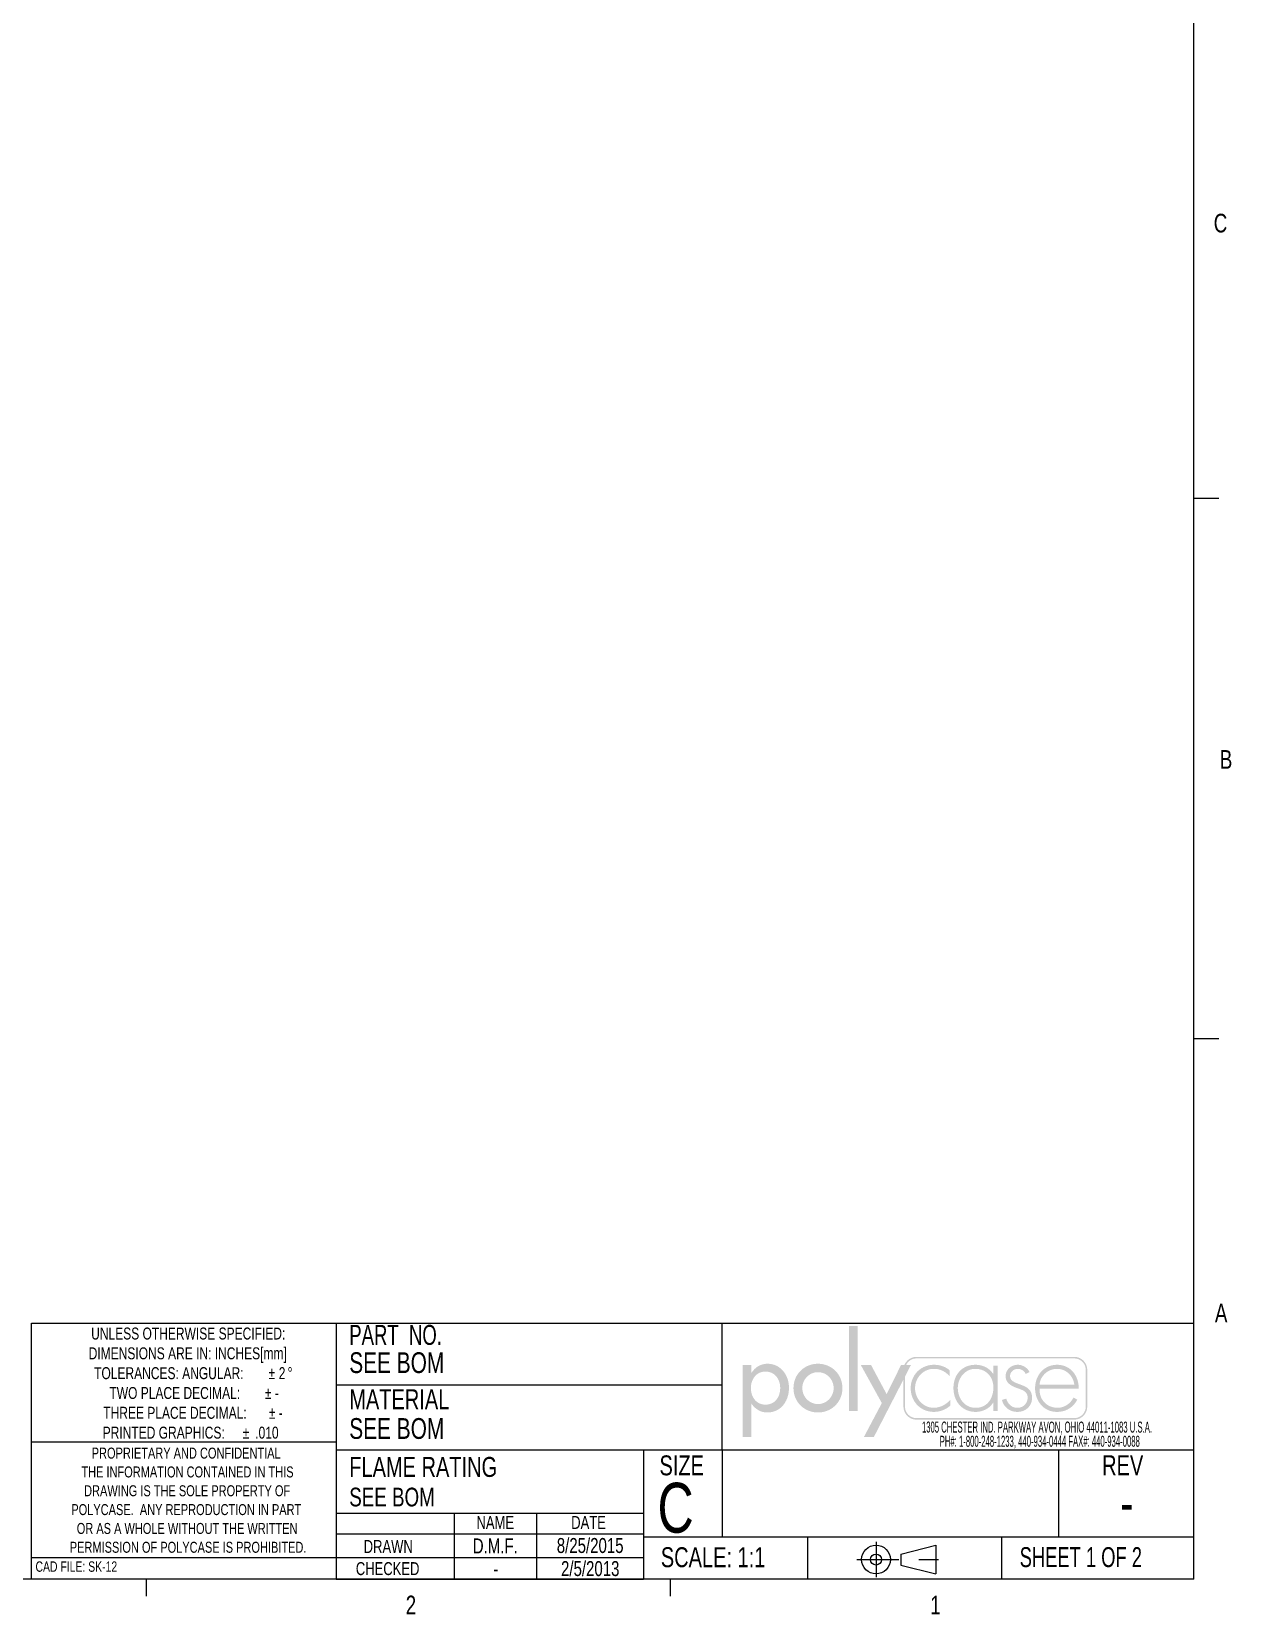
# Paper-space layout 'Layout1' of a CAD drawing. Extents: x 0.3 to 21.8, y 0.2 to 16.9.
# Drawn here: x 15.7 to 21.71, y 0.23 to 8.17 of the extents above; entities that cross this region are included whole.
import ezdxf

# ---------------------------------------------------------------- set-up
doc = ezdxf.new("R2010")
doc.units = 0
doc.header["$MEASUREMENT"] = 0
doc.linetypes.add('SLD-CENTER', pattern=[0.75, 0.6, -0.05, 0.05, -0.05])
doc.linetypes.add('SLD-SOLID', pattern=[0])
doc.layers.get('0').update_dxf_attribs({"linetype": 'CONTINUOUS'})
doc.layers.add('FORMAT', color=7, linetype='SLD-SOLID')
doc.layers.add('SLD-0', color=7, linetype='SLD-SOLID')
doc.styles.add('SLDTEXTSTYLE0', font='TXT', dxfattribs={"width": 0.525406})
doc.styles.add('SLDTEXTSTYLE1', font='TXT', dxfattribs={"width": 0.75})
doc.styles.add('SLDTEXTSTYLE2', font='TXT', dxfattribs={"width": 0.694444})
doc.styles.add('SLDTEXTSTYLE3', font='TXT', dxfattribs={"width": 0.6875})

# ---------------------------------------------------------------- blocks, each defined once
blk = doc.blocks.new('THIRDANGLEPROJECTIONBLOCK')
at = {"color": 7, "linetype": 'SLD-CENTER'}
for p, q in [((0.275, 0.506), (0.275, 0)), ((0, 0.253), (1.202, 0.253))]:
    blk.add_line(p, q, dxfattribs=at)
at = {"color": 7, "linetype": 'SLD-SOLID'}
for p, q in [((0.632, 0.332), (1.13, 0.459)), ((1.13, 0.459), (1.13, 0.048)), ((0.632, 0.332), (0.632, 0.174)), ((0.632, 0.174), (1.13, 0.048))]:
    blk.add_line(p, q, dxfattribs=at)
for radius in [0.206, 0.0789]:
    blk.add_circle((0.275, 0.253), radius, dxfattribs=at)
blk = doc.blocks.new('SW_NOTE_0')
at = {"color": 0, "linetype": 'CONTINUOUS', "char_height": 0.055, "attachment_point": 2, "style": 'SLDTEXTSTYLE0'}
for s, insert in [('1305 CHESTER IND. PARKWAY AVON, OHIO 44011-1083 U.S.A.', (0.7423, 0.0709)), ('PH#: 1-800-248-1233, 440-934-0444 FAX#: 440-934-0088', (0.7564, -0.0002))]:
    blk.add_mtext(s, dxfattribs=dict(at, insert=insert))
blk = doc.blocks.new('BLOCK2')
at = {"linetype": 'CONTINUOUS'}
blk.add_hatch(color=7, dxfattribs=at).paths.add_polyline_path([(1.559, 0.355), (1.559, 1.505), (1.44, 1.505), (1.44, 0.355)], flags=0)
h = blk.add_hatch(color=7, dxfattribs=at)
edge = h.paths.add_edge_path(flags=0)
edge.add_spline(control_points=[(4.669, 0.413), (4.669, 0.316), (4.59, 0.237), (4.493, 0.237)], knot_values=[7, 7, 7, 7, 8, 8, 8, 8], weights=[1, 1, 1, 1], degree=3, periodic=0)
edge.add_line((4.493, 0.237), (2.356, 0.237))
edge.add_spline(control_points=[(2.356, 0.237), (2.259, 0.237), (2.18, 0.316), (2.18, 0.413)], knot_values=[1, 1, 1, 1, 2, 2, 2, 2], weights=[1, 1, 1, 1], degree=3, periodic=0)
edge.add_line((2.18, 0.413), (2.18, 0.781))
edge.add_line((2.18, 0.781), (1.778, 0))
edge.add_line((1.778, 0), (1.643, 0))
edge.add_line((1.643, 0), (1.887, 0.461))
edge.add_line((1.887, 0.461), (1.603, 0.975))
edge.add_line((1.603, 0.975), (1.742, 0.975))
edge.add_line((1.742, 0.975), (1.952, 0.582))
edge.add_line((1.952, 0.582), (2.146, 0.975))
edge.add_line((2.146, 0.975), (2.192, 0.975))
edge.add_spline(control_points=[(2.192, 0.975), (2.218, 1.041), (2.282, 1.087), (2.356, 1.087)], knot_values=[3.233464, 3.233464, 3.233464, 3.233464, 4, 4, 4, 4], weights=[1, 1, 1, 1], degree=3, periodic=0)
edge.add_line((2.356, 1.087), (4.493, 1.087))
edge.add_spline(control_points=[(4.493, 1.087), (4.59, 1.087), (4.669, 1.008), (4.669, 0.911)], knot_values=[5, 5, 5, 5, 6, 6, 6, 6], weights=[1, 1, 1, 1], degree=3, periodic=0)
edge.add_line((4.669, 0.911), (4.669, 0.413))
edge = h.paths.add_edge_path(flags=0)
edge.add_line((2.215, 0.975), (2.28, 0.975))
edge.add_line((2.28, 0.975), (2.201, 0.821))
edge.add_line((2.201, 0.821), (2.201, 0.413))
edge.add_spline(control_points=[(2.201, 0.413), (2.201, 0.327), (2.271, 0.258), (2.356, 0.258)], knot_values=[2, 2, 2, 2, 3, 3, 3, 3], weights=[1, 1, 1, 1], degree=3, periodic=0)
edge.add_line((2.356, 0.258), (4.493, 0.258))
edge.add_spline(control_points=[(4.493, 0.258), (4.579, 0.258), (4.649, 0.327), (4.649, 0.413)], knot_values=[4, 4, 4, 4, 5, 5, 5, 5], weights=[1, 1, 1, 1], degree=3, periodic=0)
edge.add_line((4.649, 0.413), (4.649, 0.911))
edge.add_spline(control_points=[(4.649, 0.911), (4.649, 0.997), (4.579, 1.066), (4.493, 1.066)], knot_values=[6, 6, 6, 6, 7, 7, 7, 7], weights=[1, 1, 1, 1], degree=3, periodic=0)
edge.add_line((4.493, 1.066), (2.356, 1.066))
edge.add_spline(control_points=[(2.356, 1.066), (2.293, 1.066), (2.239, 1.029), (2.215, 0.975)], knot_values=[0, 0, 0, 0, 0.732403, 0.732403, 0.732403, 0.732403], weights=[1, 1, 1, 1], degree=3, periodic=0)
h = blk.add_hatch(color=7, dxfattribs=at)
edge = h.paths.add_edge_path(flags=0)
edge.add_spline(control_points=[(0.122, 0.452), (0.17, 0.382), (0.245, 0.334), (0.333, 0.334)], knot_values=[4, 4, 4, 4, 5, 5, 5, 5], weights=[1, 1, 1, 1], degree=3, periodic=0)
edge.add_spline(control_points=[(0.333, 0.334), (0.523, 0.334), (0.629, 0.492), (0.629, 0.669)], knot_values=[3, 3, 3, 3, 4, 4, 4, 4], weights=[1, 1, 1, 1], degree=3, periodic=0)
edge.add_spline(control_points=[(0.629, 0.669), (0.629, 0.839), (0.517, 0.994), (0.338, 0.994)], knot_values=[2, 2, 2, 2, 3, 3, 3, 3], weights=[1, 1, 1, 1], degree=3, periodic=0)
edge.add_spline(control_points=[(0.338, 0.994), (0.245, 0.994), (0.171, 0.946), (0.122, 0.872)], knot_values=[1, 1, 1, 1, 2, 2, 2, 2], weights=[1, 1, 1, 1], degree=3, periodic=0)
edge.add_line((0.122, 0.872), (0.119, 0.872))
edge.add_line((0.119, 0.872), (0.119, 0.975))
edge.add_line((0.119, 0.975), (0, 0.975))
edge.add_line((0, 0.975), (0, 0))
edge.add_line((0, 0), (0.119, 0))
edge.add_line((0.119, 0), (0.119, 0.452))
edge.add_line((0.119, 0.452), (0.122, 0.452))
edge = h.paths.add_edge_path(flags=0)
edge.add_spline(control_points=[(0.113, 0.665), (0.113, 0.78), (0.185, 0.888), (0.309, 0.888), (0.437, 0.888), (0.51, 0.786), (0.51, 0.665)], knot_values=[0, 0, 0, 0, 1, 1, 1, 2, 2, 2, 2], weights=[1, 1, 1, 1, 1, 1, 1], degree=3, periodic=0)
edge.add_spline(control_points=[(0.51, 0.665), (0.51, 0.543), (0.439, 0.44), (0.309, 0.44), (0.183, 0.44), (0.113, 0.549), (0.113, 0.665)], knot_values=[2, 2, 2, 2, 3, 3, 3, 4, 4, 4, 4], weights=[1, 1, 1, 1, 1, 1, 1], degree=3, periodic=0)
h = blk.add_hatch(color=7, dxfattribs=at)
edge = h.paths.add_edge_path(flags=0)
edge.add_spline(control_points=[(0.69, 0.664), (0.69, 0.477), (0.836, 0.334), (1.022, 0.334), (1.207, 0.334), (1.353, 0.477), (1.353, 0.664)], knot_values=[0, 0, 0, 0, 1, 1, 1, 2, 2, 2, 2], weights=[1, 1, 1, 1, 1, 1, 1], degree=3, periodic=0)
edge.add_spline(control_points=[(1.353, 0.664), (1.353, 0.851), (1.207, 0.994), (1.022, 0.994), (0.836, 0.994), (0.69, 0.851), (0.69, 0.664)], knot_values=[2, 2, 2, 2, 3, 3, 3, 4, 4, 4, 4], weights=[1, 1, 1, 1, 1, 1, 1], degree=3, periodic=0)
edge = h.paths.add_edge_path(flags=0)
edge.add_spline(control_points=[(1.234, 0.664), (1.234, 0.547), (1.139, 0.448), (1.022, 0.448), (0.904, 0.448), (0.81, 0.547), (0.81, 0.664)], knot_values=[0, 0, 0, 0, 1, 1, 1, 2, 2, 2, 2], weights=[1, 1, 1, 1, 1, 1, 1], degree=3, periodic=0)
edge.add_spline(control_points=[(0.81, 0.664), (0.81, 0.782), (0.904, 0.88), (1.022, 0.88), (1.139, 0.88), (1.234, 0.782), (1.234, 0.664)], knot_values=[2, 2, 2, 2, 3, 3, 3, 4, 4, 4, 4], weights=[1, 1, 1, 1, 1, 1, 1], degree=3, periodic=0)
h = blk.add_hatch(color=7, dxfattribs=at)
edge = h.paths.add_edge_path(flags=0)
edge.add_spline(control_points=[(2.806, 0.905), (2.745, 0.957), (2.672, 0.98), (2.593, 0.98)], knot_values=[8, 8, 8, 8, 9, 9, 9, 9], weights=[1, 1, 1, 1], degree=3, periodic=0)
edge.add_spline(control_points=[(2.593, 0.98), (2.413, 0.98), (2.278, 0.84), (2.278, 0.662)], knot_values=[7, 7, 7, 7, 8, 8, 8, 8], weights=[1, 1, 1, 1], degree=3, periodic=0)
edge.add_spline(control_points=[(2.278, 0.662), (2.278, 0.484), (2.41, 0.342), (2.592, 0.342)], knot_values=[6, 6, 6, 6, 7, 7, 7, 7], weights=[1, 1, 1, 1], degree=3, periodic=0)
edge.add_spline(control_points=[(2.592, 0.342), (2.674, 0.342), (2.752, 0.372), (2.814, 0.427)], knot_values=[5, 5, 5, 5, 6, 6, 6, 6], weights=[1, 1, 1, 1], degree=3, periodic=0)
edge.add_line((2.814, 0.427), (2.814, 0.507))
edge.add_spline(control_points=[(2.814, 0.507), (2.759, 0.44), (2.676, 0.398), (2.589, 0.398)], knot_values=[3, 3, 3, 3, 4, 4, 4, 4], weights=[1, 1, 1, 1], degree=3, periodic=0)
edge.add_spline(control_points=[(2.589, 0.398), (2.445, 0.398), (2.337, 0.523), (2.337, 0.662)], knot_values=[2, 2, 2, 2, 3, 3, 3, 3], weights=[1, 1, 1, 1], degree=3, periodic=0)
edge.add_spline(control_points=[(2.337, 0.662), (2.337, 0.802), (2.446, 0.925), (2.59, 0.925)], knot_values=[1, 1, 1, 1, 2, 2, 2, 2], weights=[1, 1, 1, 1], degree=3, periodic=0)
edge.add_spline(control_points=[(2.59, 0.925), (2.678, 0.925), (2.748, 0.889), (2.806, 0.825)], knot_values=[0, 0, 0, 0, 1, 1, 1, 1], weights=[1, 1, 1, 1], degree=3, periodic=0)
edge.add_line((2.806, 0.825), (2.806, 0.905))
h = blk.add_hatch(color=7, dxfattribs=at)
edge = h.paths.add_edge_path(flags=0)
edge.add_spline(control_points=[(3.392, 0.861), (3.34, 0.938), (3.25, 0.98), (3.156, 0.98)], knot_values=[6, 6, 6, 6, 7, 7, 7, 7], weights=[1, 1, 1, 1], degree=3, periodic=0)
edge.add_spline(control_points=[(3.156, 0.98), (2.972, 0.98), (2.857, 0.844), (2.857, 0.665)], knot_values=[5, 5, 5, 5, 6, 6, 6, 6], weights=[1, 1, 1, 1], degree=3, periodic=0)
edge.add_spline(control_points=[(2.857, 0.665), (2.857, 0.486), (2.973, 0.342), (3.159, 0.342)], knot_values=[4, 4, 4, 4, 5, 5, 5, 5], weights=[1, 1, 1, 1], degree=3, periodic=0)
edge.add_spline(control_points=[(3.159, 0.342), (3.249, 0.342), (3.347, 0.387), (3.392, 0.465)], knot_values=[3, 3, 3, 3, 4, 4, 4, 4], weights=[1, 1, 1, 1], degree=3, periodic=0)
edge.add_line((3.392, 0.465), (3.395, 0.465))
edge.add_line((3.395, 0.465), (3.395, 0.355))
edge.add_line((3.395, 0.355), (3.454, 0.355))
edge.add_line((3.454, 0.355), (3.454, 0.967))
edge.add_line((3.454, 0.967), (3.395, 0.967))
edge.add_line((3.395, 0.967), (3.395, 0.861))
edge.add_line((3.395, 0.861), (3.392, 0.861))
edge = h.paths.add_edge_path(flags=0)
edge.add_spline(control_points=[(3.398, 0.672), (3.398, 0.525), (3.314, 0.397), (3.157, 0.397), (3.009, 0.397), (2.916, 0.525), (2.916, 0.665)], knot_values=[0, 0, 0, 0, 1, 1, 1, 2, 2, 2, 2], weights=[1, 1, 1, 1, 1, 1, 1], degree=3, periodic=0)
edge.add_spline(control_points=[(2.916, 0.665), (2.916, 0.798), (3.013, 0.925), (3.153, 0.925), (3.302, 0.925), (3.398, 0.814), (3.398, 0.672)], knot_values=[2, 2, 2, 2, 3, 3, 3, 4, 4, 4, 4], weights=[1, 1, 1, 1, 1, 1, 1], degree=3, periodic=0)
h = blk.add_hatch(color=7, dxfattribs=at)
edge = h.paths.add_edge_path(flags=0)
edge.add_spline(control_points=[(3.731, 0.98), (3.793, 0.98), (3.861, 0.939), (3.887, 0.882)], knot_values=[11, 11, 11, 11, 12, 12, 12, 12], weights=[1, 1, 1, 1], degree=3, periodic=0)
edge.add_line((3.887, 0.882), (3.836, 0.856))
edge.add_spline(control_points=[(3.836, 0.856), (3.816, 0.898), (3.776, 0.925), (3.728, 0.925)], knot_values=[0, 0, 0, 0, 1, 1, 1, 1], weights=[1, 1, 1, 1], degree=3, periodic=0)
edge.add_spline(control_points=[(3.728, 0.925), (3.677, 0.925), (3.624, 0.882), (3.624, 0.829)], knot_values=[1, 1, 1, 1, 2, 2, 2, 2], weights=[1, 1, 1, 1], degree=3, periodic=0)
edge.add_spline(control_points=[(3.624, 0.829), (3.624, 0.682), (3.922, 0.754), (3.922, 0.533)], knot_values=[2, 2, 2, 2, 3, 3, 3, 3], weights=[1, 1, 1, 1], degree=3, periodic=0)
edge.add_spline(control_points=[(3.922, 0.533), (3.922, 0.42), (3.834, 0.342), (3.724, 0.342)], knot_values=[3, 3, 3, 3, 4, 4, 4, 4], weights=[1, 1, 1, 1], degree=3, periodic=0)
edge.add_spline(control_points=[(3.724, 0.342), (3.622, 0.342), (3.539, 0.404), (3.514, 0.503)], knot_values=[4, 4, 4, 4, 5, 5, 5, 5], weights=[1, 1, 1, 1], degree=3, periodic=0)
edge.add_line((3.514, 0.503), (3.572, 0.522))
edge.add_spline(control_points=[(3.572, 0.522), (3.595, 0.449), (3.644, 0.397), (3.724, 0.397)], knot_values=[6, 6, 6, 6, 7, 7, 7, 7], weights=[1, 1, 1, 1], degree=3, periodic=0)
edge.add_spline(control_points=[(3.724, 0.397), (3.801, 0.397), (3.862, 0.458), (3.862, 0.535)], knot_values=[7, 7, 7, 7, 8, 8, 8, 8], weights=[1, 1, 1, 1], degree=3, periodic=0)
edge.add_spline(control_points=[(3.862, 0.535), (3.862, 0.611), (3.804, 0.635), (3.743, 0.656)], knot_values=[8, 8, 8, 8, 9, 9, 9, 9], weights=[1, 1, 1, 1], degree=3, periodic=0)
edge.add_spline(control_points=[(3.743, 0.656), (3.659, 0.686), (3.564, 0.722), (3.564, 0.825)], knot_values=[9, 9, 9, 9, 10, 10, 10, 10], weights=[1, 1, 1, 1], degree=3, periodic=0)
edge.add_spline(control_points=[(3.564, 0.825), (3.564, 0.918), (3.642, 0.98), (3.731, 0.98)], knot_values=[10, 10, 10, 10, 11, 11, 11, 11], weights=[1, 1, 1, 1], degree=3, periodic=0)
h = blk.add_hatch(color=7, dxfattribs=at)
edge = h.paths.add_edge_path(flags=0)
edge.add_spline(control_points=[(4.554, 0.656), (4.555, 0.832), (4.445, 0.98), (4.26, 0.98)], knot_values=[6, 6, 6, 6, 7, 7, 7, 7], weights=[1, 1, 1, 1], degree=3, periodic=0)
edge.add_spline(control_points=[(4.26, 0.98), (4.081, 0.98), (3.963, 0.833), (3.963, 0.662)], knot_values=[5, 5, 5, 5, 6, 6, 6, 6], weights=[1, 1, 1, 1], degree=3, periodic=0)
edge.add_spline(control_points=[(3.963, 0.662), (3.963, 0.489), (4.078, 0.342), (4.26, 0.342)], knot_values=[4, 4, 4, 4, 5, 5, 5, 5], weights=[1, 1, 1, 1], degree=3, periodic=0)
edge.add_spline(control_points=[(4.26, 0.342), (4.38, 0.342), (4.478, 0.401), (4.534, 0.507)], knot_values=[3, 3, 3, 3, 4, 4, 4, 4], weights=[1, 1, 1, 1], degree=3, periodic=0)
edge.add_line((4.534, 0.507), (4.484, 0.537))
edge.add_spline(control_points=[(4.484, 0.537), (4.44, 0.454), (4.363, 0.398), (4.268, 0.398)], knot_values=[1, 1, 1, 1, 2, 2, 2, 2], weights=[1, 1, 1, 1], degree=3, periodic=0)
edge.add_spline(control_points=[(4.268, 0.398), (4.126, 0.398), (4.019, 0.501), (4.023, 0.656)], knot_values=[0, 0, 0, 0, 1, 1, 1, 1], weights=[1, 1, 1, 1], degree=3, periodic=0)
edge.add_line((4.023, 0.656), (4.554, 0.656))
edge = h.paths.add_edge_path(flags=0)
edge.add_spline(control_points=[(4.023, 0.712), (4.033, 0.827), (4.136, 0.925), (4.261, 0.925)], knot_values=[1, 1, 1, 1, 2, 2, 2, 2], weights=[1, 1, 1, 1], degree=3, periodic=0)
edge.add_spline(control_points=[(4.261, 0.925), (4.387, 0.925), (4.48, 0.824), (4.494, 0.712)], knot_values=[0, 0, 0, 0, 1, 1, 1, 1], weights=[1, 1, 1, 1], degree=3, periodic=0)
edge.add_line((4.494, 0.712), (4.023, 0.712))
blk = doc.blocks.new('POLYCASE_LOGO')
at = {"color": 7, "linetype": 'CONTINUOUS', "xscale": 0.37, "yscale": 0.37, "zscale": 0.37}
blk.add_blockref('BLOCK2', (0.1015, -0.5714), dxfattribs=at)
at = {"color": 7, "linetype": 'CONTINUOUS'}
blk.add_blockref('SW_NOTE_0', (0.8349, -0.5644), dxfattribs=at)
blk = doc.blocks.new('SW_NOTE_1')
at = {"layer": 'FORMAT', "color": 0, "char_height": 0.06, "attachment_point": 2, "style": 'SLDTEXTSTYLE1'}
for s, insert in [('UNLESS OTHERWISE SPECIFIED:', (0.5672, 0.0773)), ('DIMENSIONS ARE IN: INCHES[mm]', (0.5648, -0.022)), ('TOLERANCES: ANGULAR:', (0.47, -0.1214)), ('%%p', (0.9859, -0.1214)), ('2', (1.0375, -0.1214)), ('%%d', (1.0774, -0.1214)), ('TWO PLACE DECIMAL:', (0.4998, -0.2208)), ('%%p', (0.9679, -0.2208)), ('-', (1.011, -0.2208)), ('THREE PLACE DECIMAL:', (0.5008, -0.3201)), ('%%p', (0.9875, -0.3201)), ('-', (1.0306, -0.3201)), ('PRINTED GRAPHICS:', (0.4443, -0.4195)), ('%%p', (0.8567, -0.4195)), ('.010', (0.9616, -0.4195))]:
    blk.add_mtext(s, dxfattribs=dict(at, insert=insert))
blk = doc.blocks.new('SW_NOTE_2')
at = {"layer": 'FORMAT', "color": 0, "char_height": 0.055, "attachment_point": 2, "style": 'SLDTEXTSTYLE1'}
for s, insert in [('PROPRIETARY AND CONFIDENTIAL', (0.5827, 0.0709)), ('THE INFORMATION CONTAINED IN THIS', (0.5892, -0.0235)), ('DRAWING IS THE SOLE PROPERTY OF', (0.5875, -0.1178)), ('POLYCASE.  ANY REPRODUCTION IN PART', (0.5832, -0.2122)), ('OR AS A WHOLE WITHOUT THE WRITTEN', (0.5874, -0.3066)), ('PERMISSION OF POLYCASE IS PROHIBITED.', (0.5923, -0.401))]:
    blk.add_mtext(s, dxfattribs=dict(at, insert=insert))

psp = doc.layouts.get("Layout1")

# ---------------------------------------------------------------- linework, layer by layer
at = {"color": 7, "linetype": 'SLD-SOLID'}
for p, q in [((21.5229, 0.4106), (21.5229, 16.6606)), ((21.5229, 5.8276), (21.6479, 5.8276)), ((21.5229, 3.1196), (21.6479, 3.1196)), ((21.5229, 0.4106), (0.5229, 0.4106)), ((16.2729, 0.4106), (16.2729, 0.3258)), ((18.8979, 0.4106), (18.8979, 0.3258))]:
    psp.add_line(p, q, dxfattribs=at)
at = {"layer": 'SLD-0', "color": 7}
for p, q in [((15.6982, 0.4106), (15.6982, 1.6938)), ((15.6982, 1.6938), (21.5229, 1.6938)), ((17.2243, 1.6938), (17.2243, 0.4106)), ((19.1597, 1.0586), (19.1597, 1.6938)), ((19.1597, 1.3836), (17.2243, 1.3836)), ((17.2243, 1.0966), (15.6982, 1.0966)), ((17.2243, 1.0586), (18.7642, 1.0586)), ((18.7642, 1.0586), (21.5229, 1.0586)), ((18.7642, 1.0586), (18.7642, 0.4106)), ((19.1597, 1.0586), (19.1597, 0.6235)), ((20.8447, 1.0586), (20.8447, 0.6235)), ((18.7642, 0.7393), (17.2243, 0.7393)), ((17.8166, 0.7393), (17.8166, 0.4106)), ((18.2282, 0.7393), (18.2282, 0.4106)), ((17.2243, 0.6377), (18.7642, 0.6377)), ((18.7642, 0.6235), (21.5229, 0.6235)), ((19.5873, 0.6235), (19.5873, 0.4106)), ((20.5592, 0.6235), (20.5592, 0.4106)), ((15.6982, 0.5185), (18.7642, 0.5185)), ((17.2243, 0.4106), (18.7642, 0.4106))]:
    psp.add_line(p, q, dxfattribs=at)

# ---------------------------------------------------------------- block references
at = {"color": 7, "linetype": 'CONTINUOUS'}
psp.add_blockref('POLYCASE_LOGO', (19.1597, 1.6938), dxfattribs=at)
at = {"color": 7, "linetype": 'CONTINUOUS', "xscale": 0.35, "yscale": 0.35, "zscale": 0.35}
psp.add_blockref('THIRDANGLEPROJECTIONBLOCK', (19.8341, 0.4204), dxfattribs=at)
at = {"layer": 'FORMAT', "color": 7}
for name, p in [('SW_NOTE_1', (15.9158, 1.5944)), ('SW_NOTE_2', (15.8901, 0.9989))]:
    psp.add_blockref(name, p, dxfattribs=at)

# ---------------------------------------------------------------- texts
at = {"color": 7, "linetype": 'CONTINUOUS', "char_height": 0.0937, "attachment_point": 1, "style": 'SLDTEXTSTYLE1'}
for s, insert in [('C', (21.6227, 7.2537)), ('B', (21.6534, 4.5658)), ('A', (21.6287, 1.7912)), ('2', (17.573, 0.328)), ('1', (20.2023, 0.328))]:
    psp.add_mtext(s, dxfattribs=dict(at, insert=insert))
at = {"layer": 'FORMAT', "color": 7}
for s, insert, char_height, attachment_point, style in [('PART  NO.', (17.2901, 1.6848), 0.1, 1, 'SLDTEXTSTYLE2'), ('SEE BOM', (17.2901, 1.5478), 0.10417, 1, 'SLDTEXTSTYLE1'), ('MATERIAL', (17.2901, 1.3623), 0.1, 1, 'SLDTEXTSTYLE1'), ('SEE BOM', (17.2901, 1.2178), 0.10417, 1, 'SLDTEXTSTYLE1'), ('SIZE', (18.8449, 1.0308), 0.1, 1, 'SLDTEXTSTYLE1'), ('REV', (21.0636, 1.0317), 0.1, 1, 'SLDTEXTSTYLE1'), ('FLAME RATING', (17.2901, 1.0231), 0.1, 1, 'SLDTEXTSTYLE1'), ('C', (18.8351, 0.8935), 0.25, 1, 'SLDTEXTSTYLE1'), ('SEE BOM', (17.2901, 0.869), 0.09375, 1, 'SLDTEXTSTYLE1'), ('NAME', (18.0219, 0.7271), 0.065, 2, 'SLDTEXTSTYLE1'), ('DATE', (18.4894, 0.7271), 0.065, 2, 'SLDTEXTSTYLE1'), ('-', (21.187, 0.8929), 0.2, 2, 'SLDTEXTSTYLE1'), ('DRAWN', (17.3624, 0.6067), 0.065, 1, 'SLDTEXTSTYLE1'), ('D.M.F.', (18.022, 0.6146), 0.075, 2, 'SLDTEXTSTYLE1'), ('8/25/2015', (18.4975, 0.6168), 0.075, 2, 'SLDTEXTSTYLE1'), ('SCALE: 1:1', (18.8516, 0.5706), 0.1, 1, 'SLDTEXTSTYLE1'), ('SHEET 1 OF 2', (20.6501, 0.571), 0.1, 1, 'SLDTEXTSTYLE3'), ('CAD FILE: SK-12', (15.7175, 0.4996), 0.052083, 1, 'SLDTEXTSTYLE1'), ('CHECKED', (17.323, 0.4959), 0.065, 1, 'SLDTEXTSTYLE1'), ('2/5/2013', (18.4979, 0.5011), 0.075, 2, 'SLDTEXTSTYLE1'), ('-', (18.024, 0.5003), 0.075, 2, 'SLDTEXTSTYLE1')]:
    psp.add_mtext(s, dxfattribs=dict(at, insert=insert, char_height=char_height, attachment_point=attachment_point, style=style))

doc.saveas('drawing.dxf')
